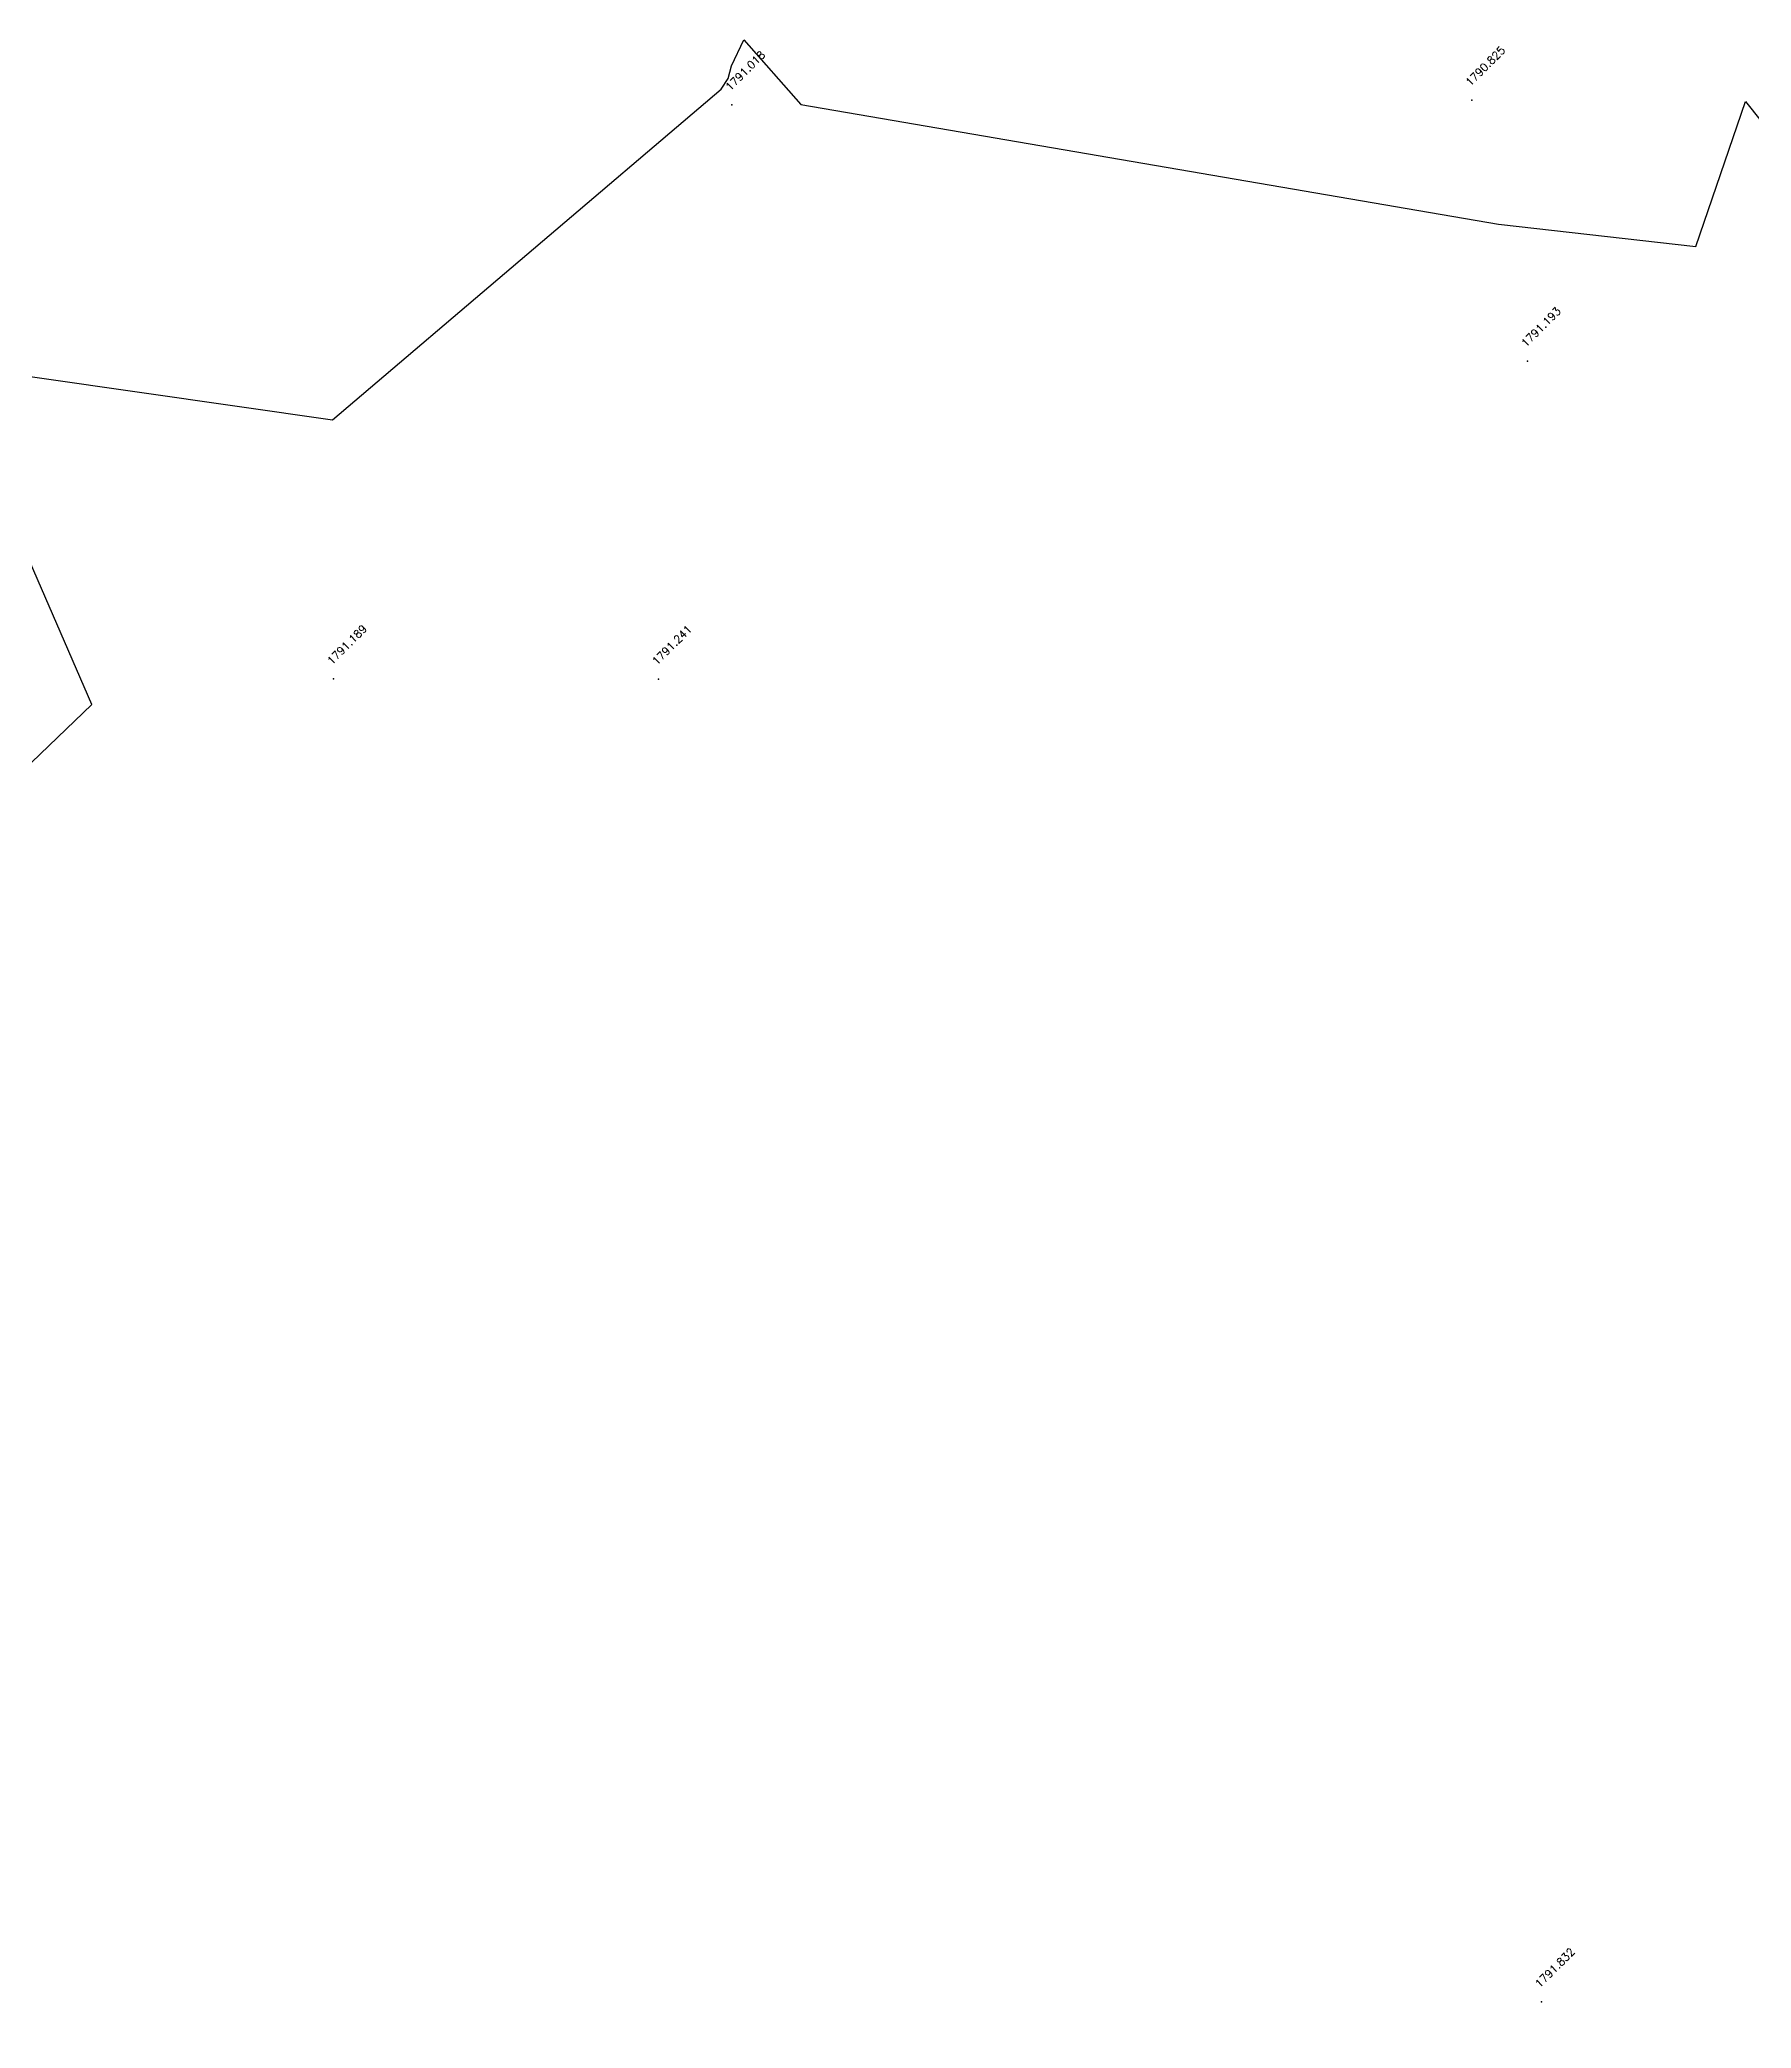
# Model space of a CAD drawing. Header units: inches. Extents: x 9956484 to 9957113, y 272553 to 273016.
# Drawn here: x 9956897 to 9956951.3, y 272788 to 272851.2 of the extents above; entities that cross this region are included whole.
import ezdxf
from ezdxf.enums import TextEntityAlignment as Align

# ---------------------------------------------------------------- set-up
doc = ezdxf.new("R2010")
doc.units = ezdxf.units.IN
doc.header["$MEASUREMENT"] = 0
for name, color, linetype in [('Contour', 4, 'Continuous'), ('Points', 7, 'Continuous'), ('Points-ELV', 6, 'Continuous'), ('Points-NUM', 4, 'Continuous'), ('Points-TXT', 3, 'Continuous')]:
    doc.layers.add(name, color=color, linetype=linetype)
doc.styles.add('romans', font='romans.shx')

# ---------------------------------------------------------------- blocks, each defined once
blk = doc.blocks.new('POINTS')
at = {"layer": 'Points'}
blk.add_line((0, 0), (0, 0), dxfattribs=at)
blk.add_point((0, 0), dxfattribs=at)
at = {"layer": 'Points-ELV', "style": 'romans'}
blk.add_attdef('ELEV', text='', height=1, rotation=45, dxfattribs=at).set_placement((0, 0), align=Align.BOTTOM_LEFT)
at = {"layer": 'Points-NUM', "style": 'romans'}
blk.add_attdef('PTNUM', text='', height=1, dxfattribs=at).set_placement((0, 0), align=Align.BOTTOM_RIGHT)
at = {"layer": 'Points-TXT', "style": 'romans'}
blk.add_attdef('DESC', text='', height=1, dxfattribs=at).set_placement((0, 0), align=Align.BOTTOM_RIGHT)

msp = doc.modelspace()

# ---------------------------------------------------------------- linework, layer by layer
at = {"layer": 'Contour', "elevation": 1791}
msp.add_lwpolyline([(9956870.793, 272803.32), (9956898.629, 272830.075), (9956893.925, 272840.875), (9956906.27, 272839.116), (9956918.611, 272849.613), (9956918.831, 272849.954), (9956918.938, 272850.348), (9956919.332, 272851.18), (9956921.138, 272849.126), (9956943.286, 272845.32), (9956949.559, 272844.616), (9956951.129, 272849.218), (9956953.164, 272846.667), (9957089.239, 272726.528)], dxfattribs=at)

# ---------------------------------------------------------------- block references
at = {"layer": 'Points', "linetype": 'Continuous'}
ref = msp.add_blockref('POINTS', (9956918.946, 272849.112, 1791.018), dxfattribs=at)
ref.add_attrib('ELEV', '1791.018', dxfattribs={"layer": 'Points-ELV', "height": 0.25, "rotation": 45, "style": 'romans'}).set_placement((9956918.946, 272849.487, 1791.018), align=Align.BOTTOM_LEFT)
ref = msp.add_blockref('POINTS', (9956942.445, 272849.259, 1790.825), dxfattribs=at)
ref.add_attrib('ELEV', '1790.825', dxfattribs={"layer": 'Points-ELV', "height": 0.25, "rotation": 45, "style": 'romans'}).set_placement((9956942.445, 272849.634, 1790.825), align=Align.BOTTOM_LEFT)
ref = msp.add_blockref('POINTS', (9956944.213, 272840.975, 1791.193), dxfattribs=at)
ref.add_attrib('ELEV', '1791.193', dxfattribs={"layer": 'Points-ELV', "height": 0.25, "rotation": 45, "style": 'romans'}).set_placement((9956944.213, 272841.35, 1791.193), align=Align.BOTTOM_LEFT)
ref = msp.add_blockref('POINTS', (9956906.302, 272830.889, 1791.189), dxfattribs=at)
ref.add_attrib('ELEV', '1791.189', dxfattribs={"layer": 'Points-ELV', "height": 0.25, "rotation": 45, "style": 'romans'}).set_placement((9956906.302, 272831.264, 1791.189), align=Align.BOTTOM_LEFT)
ref = msp.add_blockref('POINTS', (9956916.619, 272830.874, 1791.241), dxfattribs=at)
ref.add_attrib('ELEV', '1791.241', dxfattribs={"layer": 'Points-ELV', "height": 0.25, "rotation": 45, "style": 'romans'}).set_placement((9956916.619, 272831.249, 1791.241), align=Align.BOTTOM_LEFT)
ref = msp.add_blockref('POINTS', (9956944.651, 272788.876, 1791.832), dxfattribs=at)
ref.add_attrib('ELEV', '1791.832', dxfattribs={"layer": 'Points-ELV', "height": 0.25, "rotation": 45, "style": 'romans'}).set_placement((9956944.651, 272789.251, 1791.832), align=Align.BOTTOM_LEFT)

doc.saveas('drawing.dxf')
